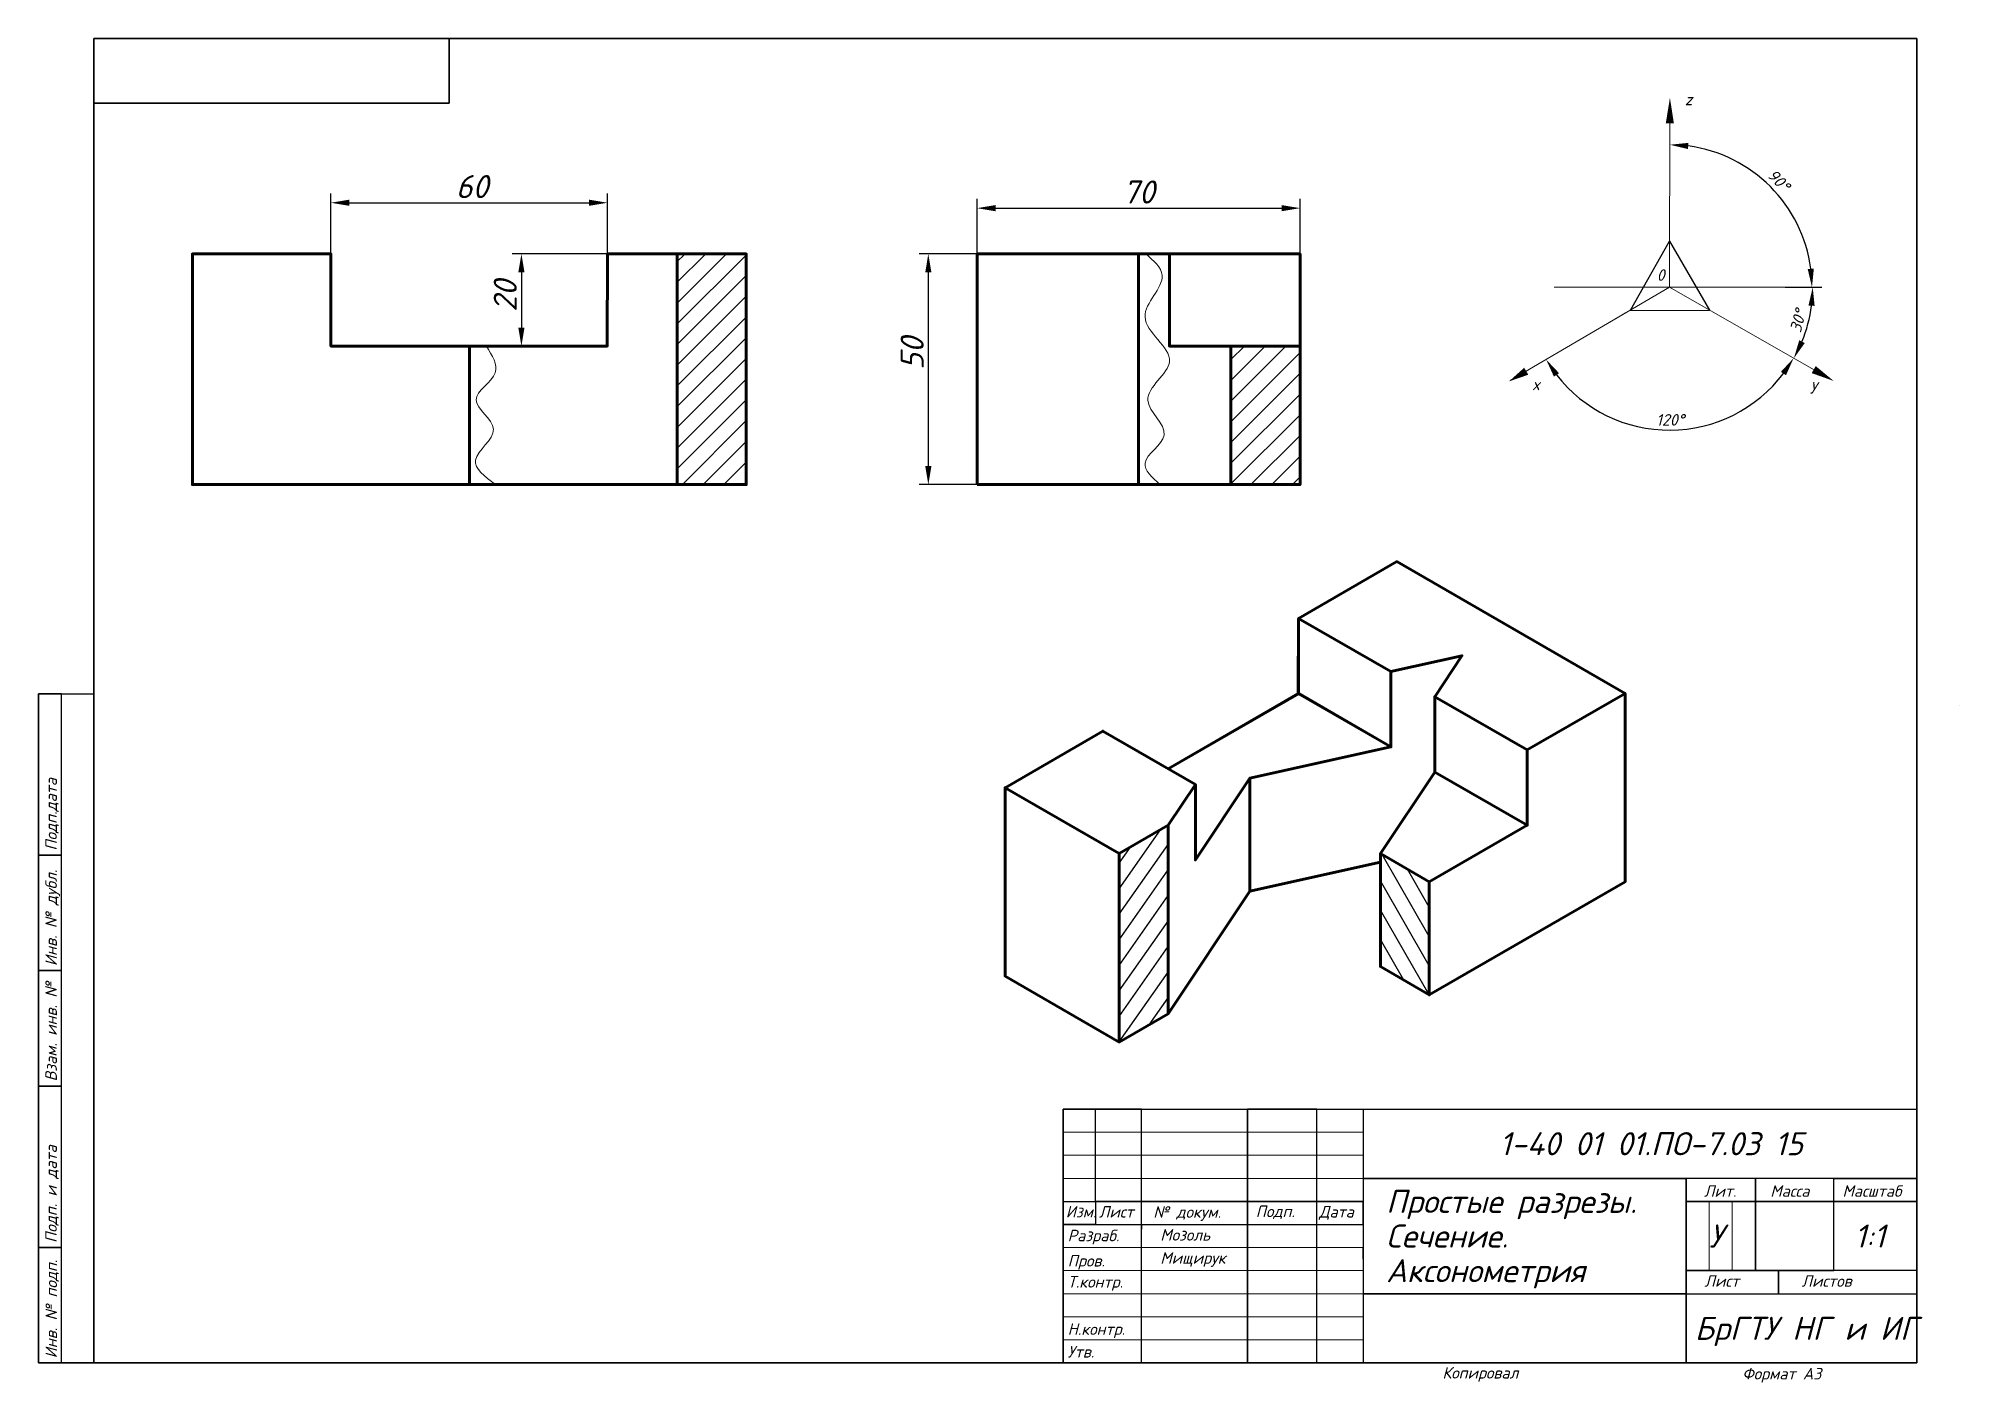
# Paper-space layout 'Лист1' of a CAD drawing. Header units: millimetres. Extents: x -247 to 169, y -127 to 164.
import ezdxf

# ---------------------------------------------------------------- set-up
doc = ezdxf.new("R2010")
doc.units = ezdxf.units.MM
doc.layers.add('MD_Видимые', color=7, linetype='Continuous', lineweight=50)
doc.layers.add('MD_Штриховка', color=7, linetype='Continuous', lineweight=25)
doc.styles.add('2.5мм', font='isocpeur.ttf', dxfattribs={"oblique": 15, "height": 2.5})
doc.styles.get("Standard").update_dxf_attribs({"font": 'isocpeur.ttf', "oblique": 15, "height": 5})
doc.dimstyles.get("Standard").update_dxf_attribs({"dimtxt": 5, "dimasz": 4, "dimexe": 2, "dimexo": 0, "dimgap": 1, "dimtad": 1, "dimtoh": 1, "dimdec": 0, "dimzin": 0, "dimdsep": 46, "dimtxsty": 'Standard', "dimcen": 0, "dimadec": 0, "dimazin": 0, "dimtfac": 1, "dimtdec": 0, "dimtmove": 0, "dimatfit": 3, "dimfxl": 1, "dimtolj": 1, "dimtzin": 0, "dimarcsym": 0})
doc.dimstyles.new('Копия(2) Standard 2.5', dxfattribs={"dimtxt": 2.5, "dimasz": 4, "dimexe": 2, "dimexo": 0, "dimgap": 1, "dimtad": 1, "dimtoh": 1, "dimdec": 0, "dimzin": 0, "dimdsep": 46, "dimtxsty": '2.5мм', "dimcen": 1, "dimadec": 0, "dimazin": 0, "dimtfac": 1, "dimtdec": 0, "dimtofl": 0, "dimtmove": 0, "dimatfit": 3, "dimfxl": 1, "dimtolj": 1, "dimtzin": 0, "dimarcsym": 0})

# ---------------------------------------------------------------- blocks, each defined once
blk = doc.blocks.new('*D43')
at = {"layer": 'Defpoints', "color": 0, "transparency": 16777216}
for p in [(-123.91, 128.66), (-183.83, 117.59), (-123.91, 117.43)]:
    blk.add_point(p, dxfattribs=at)
at = {"layer": 'MD_Видимые', "color": 0, "lineweight": -2, "transparency": 16777216}
for p, q in [((-183.83, 117.59), (-183.83, 130.66)), ((-123.91, 117.43), (-123.91, 130.66)), ((-179.83, 128.66), (-127.91, 128.66))]:
    blk.add_line(p, q, dxfattribs=at)
at = {"layer": 'MD_Видимые', "color": 0, "transparency": 16777216}
for points in [[(-179.83, 129.33), (-179.83, 127.99), (-183.83, 128.66)], [(-127.91, 129.33), (-127.91, 127.99), (-123.91, 128.66)]]:
    blk.add_solid(points, dxfattribs=at)
at = {"layer": 'MD_Видимые', "color": 0, "lineweight": 13, "transparency": 16777216, "insert": (-153.26, 132.16), "char_height": 5, "attachment_point": 5}
blk.add_mtext('\\A1;60', dxfattribs=at)
blk = doc.blocks.new('*D44')
at = {"layer": 'Defpoints', "color": 0, "transparency": 16777216}
for p in [(-123.91, 117.59), (-142.55, 97.59), (-123.96, 97.59)]:
    blk.add_point(p, dxfattribs=at)
at = {"layer": 'MD_Видимые', "color": 0, "lineweight": -2, "transparency": 16777216}
for p, q in [((-123.91, 117.59), (-144.55, 117.59)), ((-142.55, 113.59), (-142.55, 101.59)), ((-123.96, 97.59), (-144.55, 97.59))]:
    blk.add_line(p, q, dxfattribs=at)
at = {"layer": 'MD_Видимые', "color": 0, "transparency": 16777216}
for points in [[(-143.22, 113.59), (-141.88, 113.59), (-142.55, 117.59)], [(-143.22, 101.59), (-141.88, 101.59), (-142.55, 97.59)]]:
    blk.add_solid(points, dxfattribs=at)
at = {"layer": 'MD_Видимые', "color": 0, "lineweight": 13, "transparency": 16777216, "insert": (-146.05, 108.45), "char_height": 5, "attachment_point": 5, "rotation": 90}
blk.add_mtext('\\A1;20', dxfattribs=at)
blk = doc.blocks.new('*D45')
at = {"layer": 'Defpoints', "color": 0, "transparency": 16777216}
for p in [(26.17, 127.49), (-43.83, 117.59), (26.17, 117.59)]:
    blk.add_point(p, dxfattribs=at)
at = {"layer": 'MD_Видимые', "color": 0, "lineweight": -2, "transparency": 16777216}
for p, q in [((-43.83, 117.59), (-43.83, 129.49)), ((26.17, 117.59), (26.17, 129.49)), ((-39.83, 127.49), (22.17, 127.49))]:
    blk.add_line(p, q, dxfattribs=at)
at = {"layer": 'MD_Видимые', "color": 0, "transparency": 16777216}
for points in [[(-39.83, 128.15), (-39.83, 126.82), (-43.83, 127.49)], [(22.17, 128.15), (22.17, 126.82), (26.17, 127.49)]]:
    blk.add_solid(points, dxfattribs=at)
at = {"layer": 'MD_Видимые', "color": 0, "lineweight": 13, "transparency": 16777216, "insert": (-8.83, 130.99), "char_height": 5, "attachment_point": 5}
blk.add_mtext('\\A1;70', dxfattribs=at)
blk = doc.blocks.new('*D46')
at = {"layer": 'Defpoints', "color": 0, "transparency": 16777216}
for p in [(-43.83, 117.59), (-54.39, 67.59), (-43.83, 67.59)]:
    blk.add_point(p, dxfattribs=at)
at = {"layer": 'MD_Видимые', "color": 0, "lineweight": -2, "transparency": 16777216}
for p, q in [((-43.83, 117.59), (-56.39, 117.59)), ((-54.39, 113.59), (-54.39, 71.59)), ((-43.83, 67.59), (-56.39, 67.59))]:
    blk.add_line(p, q, dxfattribs=at)
at = {"layer": 'MD_Видимые', "color": 0, "transparency": 16777216}
for points in [[(-55.05, 113.59), (-53.72, 113.59), (-54.39, 117.59)], [(-55.05, 71.59), (-53.72, 71.59), (-54.39, 67.59)]]:
    blk.add_solid(points, dxfattribs=at)
at = {"layer": 'MD_Видимые', "color": 0, "lineweight": 13, "transparency": 16777216, "insert": (-57.89, 95.99), "char_height": 5, "attachment_point": 5, "rotation": 90}
blk.add_mtext('\\A1;50', dxfattribs=at)
blk = doc.blocks.new('*D47')
at = {"layer": 'Defpoints', "color": 0, "transparency": 16777216}
for p in [(106.19, 110.35), (106.26, 110.35), (131.26, 110.35), (135.39, 99.83), (140.91, 90.53)]:
    blk.add_point(p, dxfattribs=at)
at = {"layer": 'MD_Видимые', "color": 0, "lineweight": -2, "transparency": 16777216}
blk.add_line((131.26, 110.35), (139.23, 110.35), dxfattribs=at)
blk.add_arc((106.19, 110.35), 31.04, 337.6722, 352.6118, dxfattribs=at)
at = {"layer": 'MD_Видимые', "color": 0, "transparency": 16777216}
for points in [[(136.31, 106.4), (137.64, 106.31), (137.23, 110.35)], [(135.5, 98.26), (134.3, 98.85), (133.15, 94.96)]]:
    blk.add_solid(points, dxfattribs=at)
at = {"layer": 'MD_Видимые', "color": 0, "lineweight": 13, "transparency": 16777216, "insert": (134.04, 103.06), "char_height": 2.5, "attachment_point": 5, "rotation": 75.3272, "style": '2.5мм'}
blk.add_mtext('\\A1;30°', dxfattribs=at)
blk = doc.blocks.new('*D48')
at = {"layer": 'Defpoints', "color": 0, "transparency": 16777216}
for p in [(106.19, 110.35), (106.19, 110.35), (79.47, 94.68), (140.91, 90.53), (95.78, 81.18)]:
    blk.add_point(p, dxfattribs=at)
at = {"layer": 'MD_Видимые', "color": 0, "lineweight": -2, "transparency": 16777216}
blk.add_arc((106.19, 110.35), 30.97, 217.8026, 322.8797, dxfattribs=at)
at = {"layer": 'MD_Видимые', "color": 0, "transparency": 16777216}
for points in [[(81.16, 90.99), (82.27, 91.74), (79.47, 94.68)], [(130.33, 92.02), (131.44, 91.29), (133.09, 94.99)]]:
    blk.add_solid(points, dxfattribs=at)
at = {"layer": 'MD_Видимые', "color": 0, "lineweight": 13, "transparency": 16777216, "insert": (106.36, 81.62), "char_height": 2.5, "attachment_point": 5, "rotation": 0.3411, "style": '2.5мм'}
blk.add_mtext('\\A1;120°', dxfattribs=at)
blk = doc.blocks.new('*D49')
at = {"layer": 'Defpoints', "color": 0, "lineweight": -2, "transparency": 16777216}
for p in [(106.27, 149.89), (121.67, 137.07), (106.19, 110.35), (106.26, 110.35), (131.26, 110.35)]:
    blk.add_point(p, dxfattribs=at)
at = {"layer": 'MD_Видимые', "color": 0, "lineweight": -2, "transparency": 16777216}
blk.add_line((131.26, 110.35), (139.07, 110.35), dxfattribs=at)
blk.add_arc((106.19, 110.35), 30.88, 7.4268, 82.4517, dxfattribs=at)
for points in [[(110.2, 140.3), (110.29, 141.63), (106.25, 141.23)], [(137.47, 114.38), (136.14, 114.3), (137.07, 110.35)]]:
    blk.add_solid(points, dxfattribs=at)
at = {"layer": 'MD_Видимые', "color": 0, "lineweight": 13, "transparency": 16777216, "insert": (129.85, 133.54), "char_height": 2.5, "attachment_point": 5, "rotation": 314.4264, "style": '2.5мм'}
blk.add_mtext('\\A1;90°', dxfattribs=at)

psp = doc.layouts.new('Лист1')

# ---------------------------------------------------------------- hatches: boundary and pattern name
at = {"layer": 'MD_Штриховка'}
h = psp.add_hatch(dxfattribs=at)
h.set_pattern_fill('ANSI31', color=256, style=0)
h.set_pattern_definition([(45, (-247.368, -108.0024), (-2.245064, 2.245064), [])])
h.paths.add_polyline_path([(-93.77, 67.4), (-93.77, 117.4), (-108.77, 117.4), (-108.77, 67.4)], flags=0)
h = psp.add_hatch(dxfattribs=at)
h.set_pattern_fill('ANSI31', color=256, style=0)
h.set_pattern_definition([(45, (-267.6442, -107.812), (-2.245064, 2.245064), [])])
h.paths.add_polyline_path([(11.17, 97.59), (11.17, 67.59), (26.17, 67.59), (26.17, 97.59)], flags=0)
h = psp.add_hatch(dxfattribs=at)
h.set_pattern_fill('ANSI31', color=256, angle=10, style=0)
h.set_pattern_definition([(55, (-13.014, -53.1908), (-2.6008, 1.8211), [])])
h.paths.add_polyline_path([(-2.41, -47.07), (-2.41, -6.24), (-13.01, -12.37), (-13.01, -53.19)], flags=0)
h = psp.add_hatch(dxfattribs=at)
h.set_pattern_fill('ANSI31', color=256, angle=75, style=0)
h.paths.add_polyline_path([(43.55, -12.37), (43.55, -36.86), (54.16, -42.98), (54.16, -18.49)], flags=0)

# ---------------------------------------------------------------- linework, layer by layer
for p, q in [((169.05, 19.75), (169.05, 19.75)), ((39.8, -72.73), (39.8, -77.73)), ((39.8, -82.73), (39.8, -92.73)), ((109.8, -90.23), (109.8, -85.23)), ((109.8, -85.23), (109.8, -90.23)), ((39.8, -92.73), (39.8, -90.23)), ((39.8, -90.23), (39.8, -92.73)), ((109.8, -87.73), (109.8, -92.73)), ((-8.2, -92.73), (-8.2, -93.73)), ((109.8, -97.73), (109.8, -92.73)), ((109.8, -92.73), (109.8, -102.73)), ((109.8, -92.73), (109.8, -97.73)), ((-8.2, -97.73), (-8.2, -96.23)), ((39.8, -100.23), (39.8, -97.73)), ((39.8, -97.73), (39.8, -100.23)), ((109.8, -105.23), (109.8, -100.23)), ((109.8, -100.23), (109.8, -105.23)), ((109.8, -107.73), (109.8, -106.4))]:
    psp.add_line(p, q)
at = {"lineweight": 13}
for p, q in [((-25.2, -72.73), (39.8, -72.73)), ((39.8, -77.73), (-25.2, -77.73))]:
    psp.add_line(p, q, dxfattribs=at)
psp.add_lwpolyline([(-235.2, -122.73), (159.8, -122.73), (159.8, 164.27), (-235.2, 164.27)], close=True)
for points in [[(-235.2, 164.27), (-235.2, 150.27)], [(-235.2, 150.27), (-228.2, 150.27), (-158.2, 150.27), (-158.2, 164.27)], [(-235.2, -122.73), (-247.2, -122.73), (-247.2, 22.27), (-235.2, 22.27)], [(-247.2, -122.73), (-242.2, -122.73), (-242.2, 22.27)], [(-247.2, -37.73), (-242.2, -37.73), (-242.2, -12.73), (-247.2, -12.73)], [(159.8, -122.73), (159.8, -102.73), (159.8, -33.25)], [(-247.2, -62.73), (-242.2, -62.73)], [(159.8, -67.73), (159.8, -82.73), (39.8, -82.73)], [(159.8, -122.73), (159.8, -67.73)], [(-25.2, -82.73), (-25.2, -87.73), (39.8, -87.73)], [(-25.2, -87.73), (-25.2, -92.73), (39.8, -92.73)], [(-247.2, -97.73), (-242.2, -97.73)]]:
    psp.add_lwpolyline(points)
at = {"lineweight": 30}
psp.add_lwpolyline([(159.8, -122.73), (-25.2, -122.73), (-25.2, -67.73), (159.8, -67.73)], close=True, dxfattribs=at)
at = {"lineweight": 25}
for points in [[(-25.2, -122.73), (-8.2, -122.73), (-8.2, -67.73)], [(-25.2, -122.73), (14.8, -122.73), (14.8, -67.73)], [(-25.2, -67.73), (-25.2, -122.73), (-25.2, -67.73)], [(14.8, -122.73), (29.8, -122.73), (29.8, -67.73)], [(-25.2, -122.73), (109.8, -122.73), (109.8, -82.73)], [(124.8, -102.73), (124.8, -102.73), (124.8, -82.73)], [(141.8, -102.73), (141.8, -87.73), (141.8, -82.73)], [(159.8, -102.73), (159.8, -87.73), (109.8, -87.73)], [(159.8, -107.73), (159.8, -102.73), (109.8, -102.73)], [(109.8, -107.73), (129.8, -107.73), (129.8, -102.73)], [(39.8, -107.73), (109.8, -107.73), (159.8, -107.73)]]:
    psp.add_lwpolyline(points, dxfattribs=at)
at = {"lineweight": 15}
psp.add_lwpolyline([(39.8, -67.73), (39.8, -122.73)], dxfattribs=at)
at = {"lineweight": 13}
for points in [[(39.8, -82.73), (-25.2, -82.73)], [(-25.2, -92.73), (-25.2, -97.73), (39.8, -97.73)], [(-25.2, -97.73), (-25.2, -102.73), (39.8, -102.73)], [(159.8, -107.73), (39.8, -107.73), (-25.2, -107.73)], [(-25.2, -122.73), (-25.2, -117.73), (39.8, -117.73), (-25.2, -117.73), (-25.2, -112.73), (39.8, -112.73)]]:
    psp.add_lwpolyline(points, dxfattribs=at)
at = {"lineweight": 30}
psp.add_lwpolyline([(-25.2, -92.73), (39.8, -92.73), (39.8, -87.73), (-18.2, -87.73), (-18.2, -92.73), (-25.2, -92.73), (-25.2, -87.73), (-18.2, -87.73)], dxfattribs=at)
at = {"layer": 'MD_Видимые', "lineweight": 13}
for p, q in [((106.19, 110.35), (106.27, 149.89)), ((106.19, 110.35), (71.71, 90.12)), ((106.19, 110.35), (81.19, 110.35)), ((106.19, 110.35), (140.91, 90.53)), ((106.26, 110.35), (131.26, 110.35)), ((93.25, 102.76), (96.7, 104.78)), ((114.8, -102.73), (114.8, -87.73)), ((119.8, -102.73), (119.8, -87.73))]:
    psp.add_line(p, q, dxfattribs=at)
at = {"layer": 'MD_Видимые', "lineweight": 30}
for p, q in [((97.74, 105.39), (106.19, 120.35)), ((106.19, 120.35), (114.87, 105.39)), ((97.56, 105.29), (114.87, 105.39)), ((-242.2, 22.27), (-235.2, 22.27)), ((-18.2, -87.73), (-18.2, -67.73))]:
    psp.add_line(p, q, dxfattribs=at)
at = {"layer": 'MD_Видимые'}
for p, q in [((26.17, 67.59), (26.17, 97.59)), ((-93.83, 67.59), (-108.83, 67.59))]:
    psp.add_line(p, q, dxfattribs=at)
at = {"layer": 'MD_Видимые', "lineweight": 60}
for p, q in [((-43.83, 67.59), (-8.83, 67.59)), ((54.16, -18.49), (75.37, -6.24)), ((43.55, -14.25), (43.55, -12.37))]:
    psp.add_line(p, q, dxfattribs=at)
at = {"layer": 'MD_Видимые', "lineweight": 30}
for points in [[(-247.2, -122.73), (-242.2, -122.73), (-242.2, 22.27), (-247.2, 22.27), (-247.2, -12.73), (-242.2, -12.73), (-247.2, -12.73), (-247.2, -37.73), (-242.2, -37.73), (-247.2, -37.73), (-247.2, -62.73), (-242.2, -62.73), (-247.2, -62.73), (-247.2, -97.73), (-242.2, -97.73), (-247.2, -97.73), (-247.2, -122.73), (-235.2, -122.73), (-235.2, 164.27), (-158.2, 164.27), (-158.2, 150.27), (-235.2, 150.27), (-235.2, 164.27), (159.8, 164.27), (159.8, -122.73), (-235.2, -122.73)], [(-25.2, -122.73), (-25.2, -67.73), (39.8, -67.73), (39.8, -122.73), (29.8, -122.73), (29.8, -67.73), (14.8, -67.73), (14.8, -122.73), (-8.2, -122.73), (-8.2, -67.73), (-25.2, -67.73), (-25.2, -122.73), (-8.2, -122.73)], [(39.8, -82.73), (109.8, -82.73), (109.8, -107.73), (39.8, -107.73), (109.8, -107.73), (109.8, -122.73), (109.8, -107.73), (159.8, -107.73), (159.8, -102.73), (109.8, -102.73), (129.8, -102.73), (129.8, -107.73), (129.8, -102.73), (141.8, -102.73), (141.8, -82.73), (159.8, -82.73), (109.8, -82.73), (109.8, -87.73), (159.8, -87.73), (124.8, -87.73), (124.8, -82.73), (124.8, -102.73), (109.8, -102.73)]]:
    psp.add_lwpolyline(points, dxfattribs=at)
at = {"layer": 'MD_Видимые'}
for points in [[(106.27, 145.89, 1.75, 0, 0), (106.29, 151.39, 0, 0, 0)], [(75.16, 92.15, 1.75, 0, 0), (71.42, 89.95, 0, 0, 0)], [(137.44, 92.51, 1.75, 0, 0), (141.78, 90.04, 0, 0, 0)]]:
    psp.add_lwpolyline(points, format="xyseb", dxfattribs=at)
at = {"layer": 'MD_Видимые', "lineweight": 60}
for points in [[(-213.83, 67.59), (-213.83, 117.59), (-183.83, 117.59), (-183.83, 97.59), (-153.83, 97.59), (-153.83, 67.59), (-213.83, 67.59), (-93.83, 67.59), (-93.83, 117.59), (-108.83, 117.59), (-108.83, 67.59), (-93.83, 67.59), (-93.83, 117.59), (-123.91, 117.59), (-123.96, 97.59), (-153.83, 97.59)], [(-43.83, 67.59), (-43.83, 117.59), (26.17, 117.59), (26.17, 67.59), (-8.83, 67.59), (-8.83, 117.59), (-2.14, 117.59), (-2.14, 97.59), (26.17, 97.59), (11.17, 97.59), (11.17, 67.59), (26.17, 67.59)], [(54.16, -18.49), (54.16, -42.98), (96.59, -18.49), (96.59, 22.34), (75.37, 10.09), (75.37, -6.24), (55.32, 5.29), (75.37, -6.24), (75.37, 10.09), (55.32, 21.62), (75.37, 10.09), (96.59, 22.34), (47.09, 50.91), (25.83, 38.59), (45.83, 27.08), (45.83, 10.75), (25.71, 22.33), (25.83, 38.59), (25.83, 22.26), (-2.43, 6.02)], [(-2.43, 6.02), (25.71, 22.33), (45.83, 10.75), (15.27, 3.96), (15.27, -20.53), (43.55, -14.25), (43.55, -36.86), (54.16, -42.98), (54.16, -18.49), (43.55, -12.37), (55.32, 5.29), (55.32, 21.62), (61.23, 30.5), (45.83, 27.08), (25.83, 38.59), (25.83, 22.4), (45.83, 10.75)], [(-13.01, -53.19), (-37.76, -38.9), (-37.76, 1.92), (-13.01, -12.37), (-13.01, -53.19), (-2.41, -47.07), (-2.41, -6.24), (-13.01, -12.37), (-37.76, 1.92), (-16.55, 14.17), (3.49, 2.6), (-2.41, -6.24), (-2.41, -47.07), (15.27, -20.53), (15.27, 3.96), (3.49, -13.73), (3.49, 2.6)]]:
    psp.add_lwpolyline(points, dxfattribs=at)
at = {"layer": 'MD_Видимые', "lineweight": 13}
for points in [[(-7.26, 117.59), (-3.72, 112.95), (-7.44, 103.93), (-2.13, 94.27), (-6.82, 85.87), (-3.3, 78.3), (-7.44, 72.25), (-4.14, 67.59)], [(-150.15, 97.59), (-148.21, 91.84), (-152.36, 85.96), (-148.62, 79.6), (-152.5, 72.9), (-148.2, 67.59)]]:
    psp.add_spline(points, degree=3, dxfattribs=at)

# ---------------------------------------------------------------- texts
at = {"style": '2.5мм', "oblique": 15}
for s, p in [('Подп.дата', (-243.2, -11.73)), ('Инв. № дубл.', (-243.2, -36.73)), ('Взам. инв. №', (-243.2, -61.73)), ('Подп. и дата', (-243.2, -96.73)), ('Инв. № подп.', (-243.16, -121.73))]:
    psp.add_text(s, height=2.5, rotation=90, dxfattribs=at).set_placement(p)
for s, p in [('Изм.', (-24.61, -91.21)), ('Лист', (-17.43, -91.23))]:
    psp.add_text(s, height=2.5, dxfattribs=at).set_placement(p)
at = {"char_height": 5, "attachment_point": 1}
for s, width, insert in [('1-40 01 01.ПО-7.03 15', 120, (69.36, -72.73)), ('Простые разрезы.', 70, (44.8, -85.23)), ('Сечение.', 70, (44.8, -92.73)), ('У', 5, (114.8, -92.73)), ('1:1', 18, (146.28, -92.73)), ('Аксонометрия', 70, (44.8, -100.23)), ('БрГТУ НГ и ИГ', 55, (111.68, -112.73))]:
    psp.add_mtext_dynamic_manual_height_columns(s, width=width, gutter_width=25, heights=[0], dxfattribs=dict(at, insert=insert))
at = {"char_height": 2.5, "attachment_point": 1, "style": '2.5мм'}
for s, width, heights, insert in [('Лит.', 15, [0], (113.66, -84.23)), ('Масса', 17, [0], (128.03, -84.23)), ('Масштаб', 18, [0], (143.67, -84.23)), ('\\pxi-3,l4,t3;№^Iдокум.', 23, [2.41], (-8.15, -88.77)), ('Подп.', 15, [0], (16.55, -88.63)), ('Разраб.', 17, [0], (-24.2, -93.87)), ('Мозоль', 23, [0], (-4.13, -93.73)), ('Пров.', 17, [0], (-24.2, -99.34)), ('Мищирук', 23, [0], (-4.13, -98.73)), ('Т.контр.', 16, [0], (-24.2, -103.91)), ('Лист', 20, [0], (113.77, -103.73)), ('Листов', 30, [0], (134.8, -103.73)), ('Н.контр.', 16, [0], (-24.2, -114.15)), ('Утв.', 16, [0], (-24.2, -119.06))]:
    psp.add_mtext_dynamic_manual_height_columns(s, width=width, gutter_width=12.5, heights=heights, dxfattribs=dict(at, insert=insert))
at = {"insert": (30.27, -88.72), "char_height": 2.5, "attachment_point": 1, "style": '2.5мм'}
psp.add_mtext('Дата', dxfattribs=at)
at = {"layer": 'MD_Видимые', "char_height": 2.5, "attachment_point": 1, "style": '2.5мм'}
for s, width, insert in [('z', 4.7042, (109.51, 152.29)), ('0', 2.8193, (103.44, 114.25)), ('x', 5.0832, (76.42, 90.55)), ('y', 7.2109, (136.71, 90.57)), ('Копировал', 19.9242, (56.99, -123.62)), ('Формат А3', 48.1256, (121.97, -123.81))]:
    psp.add_mtext_dynamic_manual_height_columns(s, width=width, gutter_width=12.5, heights=[0], dxfattribs=dict(at, insert=insert))

# ---------------------------------------------------------------- dimensions: what is measured, and where the dimension line sits
at = {"layer": 'MD_Видимые', "lineweight": 13}
dim = psp.add_angular_dim_2l(base=(121.67, 137.07), line1=((106.26, 110.35), (131.26, 110.35)), line2=((106.19, 110.35), (106.27, 149.89)), dimstyle='Standard', override={"dimtxsty": '2.5мм'}, dxfattribs=at)
dim.commit()
dim.dimension.update_dxf_attribs({"geometry": '*D49', "text_midpoint": (128.24, 131.96), "dimtype": 162})
for base, p1, p2, picture, middle in [((-123.91, 128.66), (-183.83, 117.59), (-123.91, 117.43), '*D43', (-153.26, 128.66)), ((26.17, 127.49), (-43.83, 117.59), (26.17, 117.59), '*D45', (-8.83, 127.49))]:
    dim = psp.add_linear_dim(base=base, p1=p1, p2=p2, dimstyle='Standard', dxfattribs=at)
    dim.commit()
    dim.dimension.update_dxf_attribs({"geometry": picture, "text_midpoint": middle, "dimtype": 160})
for base, p1, p2, picture, middle in [((-142.55, 97.59), (-123.91, 117.59), (-123.96, 97.59), '*D44', (-142.55, 108.45)), ((-54.39, 67.59), (-43.83, 117.59), (-43.83, 67.59), '*D46', (-54.39, 95.99))]:
    dim = psp.add_linear_dim(base=base, p1=p1, p2=p2, angle=90, dimstyle='Standard', dxfattribs=at)
    dim.commit()
    dim.dimension.update_dxf_attribs({"geometry": picture, "text_midpoint": middle, "dimtype": 160})
dim = psp.add_angular_dim_2l(base=(95.78, 81.18), line1=((106.19, 110.35), (140.91, 90.53)), line2=((106.19, 110.35), (79.47, 94.68)), dimstyle='Копия(2) Standard 2.5', dxfattribs=at)
dim.commit()
dim.dimension.update_dxf_attribs({"geometry": '*D48', "text_midpoint": (106.36, 81.62)})
dim = psp.add_angular_dim_2l(base=(135.39, 99.83), line1=((106.19, 110.35), (140.91, 90.53)), line2=((106.26, 110.35), (131.26, 110.35)), dimstyle='Копия(2) Standard 2.5', dxfattribs=at)
dim.commit()
dim.dimension.update_dxf_attribs({"geometry": '*D47', "text_midpoint": (136.22, 102.49), "dimtype": 162})

doc.saveas('drawing.dxf')
